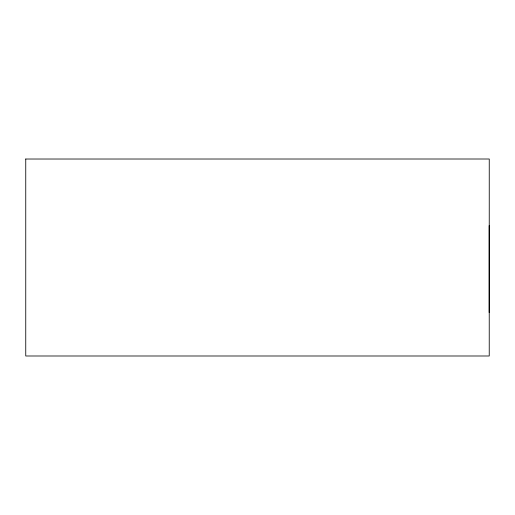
<?xml version="1.0" encoding="UTF-8"?>
<svg xmlns="http://www.w3.org/2000/svg" width="515" height="515" viewBox="0 0 515 515"><rect width="100%" height="100%" fill="white"/><g stroke="black" fill="none" stroke-linecap="round" stroke-linejoin="round"><path stroke-width="0.77" d="M489.166 225.622L489.173 312.521M25.75 159.006L25.75 355.994L489.231 355.994L489.25 159.006L25.782 159.026"/></g></svg>
